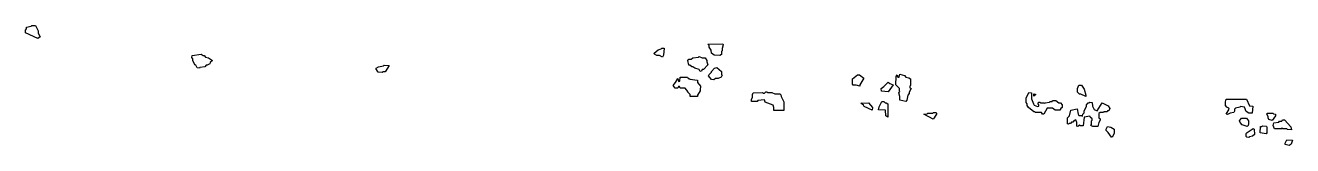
# Model space of a CAD drawing. Header units: millimetres. Extents: x 0 to 8890, y 0 to 844.
import ezdxf

# ---------------------------------------------------------------- set-up
doc = ezdxf.new("R2010")
doc.units = ezdxf.units.MM
doc.layers.add('K', color=7, linetype='Continuous')

msp = doc.modelspace()

# ---------------------------------------------------------------- linework, layer by layer
at = {"layer": 'K'}
for points in [[(2.2, 792.4), (0, 810.6), (8.6, 820.9), (8.6, 831.3), (40.8, 839.1), (45.1, 844.3), (70.9, 844.3), (90.2, 805.4), (90.2, 789.9), (103.1, 763.9), (88, 750.9), (2.2, 792.4)], [(4814.3, 650), (4810, 670.7), (4797.1, 691.4), (4797.1, 701.8), (4788.5, 712.3), (4893.8, 714.9), (4895.9, 707), (4887.3, 681.1), (4887.3, 665.5), (4883.1, 660.3), (4883.1, 639.6), (4872.3, 631.8), (4831.5, 634.4), (4814.3, 650)], [(1205.8, 546.4), (1195, 564.5), (1188.6, 567.1), (1175.7, 598.2), (1175.7, 608.6), (1167.1, 618.9), (1169.3, 632), (1233.7, 642.4), (1246.6, 632), (1255.2, 632), (1263.7, 621.6), (1285.1, 616.5), (1313.1, 598.2), (1295.9, 582.6), (1293.8, 574.9), (1276.6, 564.5), (1268, 564.5), (1259.4, 554.1), (1225.2, 548.9), (1220.9, 543.8), (1205.8, 546.4)], [(4430.8, 631.8), (4413.6, 642.2), (4411.4, 650.1), (4439.3, 673.4), (4460.8, 678.6), (4465.1, 683.8), (4482.4, 683.8), (4475.9, 634.5), (4469.4, 621.4), (4447.9, 631.8), (4430.8, 631.8)], [(4696.5, 543.8), (4683.6, 554.1), (4675.1, 554.1), (4662.2, 564.5), (4653.6, 564.5), (4647.1, 598.3), (4653.6, 606.1), (4670.8, 606.1), (4683.6, 616.5), (4722.2, 621.6), (4726.5, 626.8), (4748, 616.5), (4769.4, 616.5), (4780.2, 598.3), (4780.2, 587.9), (4788.8, 567.1), (4756.6, 533.4), (4748, 533.4), (4743.7, 523.1), (4732.9, 520.4), (4726.5, 533.4), (4696.5, 543.8)], [(2475.8, 515.3), (2458.6, 541.3), (2460.8, 543.9), (2477.9, 554.3), (2512.2, 559.5), (2516.5, 564.7), (2553.1, 562.1), (2525.2, 517.9), (2508, 517.9), (2503.7, 512.7), (2475.8, 515.3)], [(4814.3, 515.4), (4814.3, 520.6), (4833.6, 543.9), (4850.8, 549.2), (4883.1, 520.6), (4883.1, 499.9), (4887.4, 494.7), (4880.9, 481.6), (4859.4, 471.3), (4842.3, 471.3), (4829.4, 460.9), (4814.3, 463.5), (4792.8, 489.5), (4797.2, 499.9), (4814.3, 515.4)], [(4647.1, 380.7), (4627.9, 403.9), (4593.6, 403.9), (4589.3, 414.3), (4580.9, 414.3), (4576.6, 403.9), (4559.3, 403.9), (4544.3, 422.2), (4561.4, 442.9), (4576.6, 471.7), (4580.9, 450.8), (4591.4, 453.3), (4593.6, 481.8), (4645.2, 481.8), (4649.5, 471.5), (4658, 471.5), (4662.3, 466.3), (4715.9, 458.5), (4715.9, 442.9), (4737.3, 417), (4737.3, 406.6), (4733.1, 401.4), (4733.1, 385.9), (4715.9, 354.8), (4715.9, 344.4), (4664.3, 344.4), (4664.3, 360), (4647.1, 375.5), (4647.1, 380.7)], [(5807.9, 424.7), (5801.4, 432.5), (5801.4, 468.8), (5837.9, 497.4), (5850.9, 497.4), (5883.1, 474), (5853.1, 427.3), (5853.1, 416.8), (5829.4, 424.7), (5807.9, 424.7)], [(6022.2, 414.5), (6052.2, 445.6), (6065.2, 435.2), (6088.8, 427.4), (6052.3, 378), (6005, 383.2), (6002.9, 401.5), (6022.2, 414.5)], [(6135.7, 380.7), (6131.4, 385.9), (6131.4, 401.4), (6105.7, 427.3), (6110, 484.3), (6116.6, 497.5), (6120.9, 481.8), (6129.3, 481.8), (6133.6, 502.6), (6168, 492.2), (6176.6, 481.8), (6198, 476.6), (6208.8, 468.8), (6208.8, 422.1), (6204.5, 416.9), (6204.5, 406.7), (6213.1, 401.5), (6200.2, 375.5), (6200.2, 365.2), (6191.6, 354.8), (6183.1, 318.5), (6176.6, 310.7), (6135.7, 318.5), (6135.7, 344.5), (6127.1, 370.4), (6135.7, 380.7)], [(5189.3, 305.6), (5185, 321.1), (5138, 315.9), (5133.7, 310.7), (5095, 310.7), (5092.9, 323.8), (5101.4, 339.3), (5101.4, 360), (5105.8, 370.5), (5172.3, 373.1), (5176.6, 367.9), (5185.1, 367.9), (5193.6, 378.2), (5202.3, 378.2), (5206.6, 373.1), (5236.6, 373.1), (5258, 362.7), (5292.3, 362.7), (5300.9, 357.5), (5303.1, 344.5), (5320.2, 308.3), (5320.2, 246), (5251.4, 246), (5251.4, 266.8), (5245, 284.9), (5189.3, 305.6)], [(7086.5, 233), (7082.2, 238.2), (7073.6, 238.2), (7037.2, 266.7), (7028.6, 282.3), (7028.6, 292.7), (7020, 303), (7020, 334.2), (7039.3, 373.1), (7058.8, 370.5), (7058.8, 329), (7071.6, 292.7), (7078, 285), (7099.4, 274.7), (7110, 277.2), (7110, 287.5), (7105.7, 292.7), (7107.9, 305.7), (7116.6, 305.7), (7120.9, 300.6), (7146.6, 300.6), (7150.8, 295.4), (7155.1, 300.6), (7185.1, 305.7), (7189.3, 310.9), (7202.2, 310.9), (7206.5, 316.1), (7228, 316.1), (7249.4, 300.6), (7262.3, 300.6), (7273.1, 287.6), (7273.1, 266.8), (7264.5, 261.6), (7258, 248.6), (7223.6, 248.6), (7206.5, 264.1), (7168, 264.1), (7144.4, 220.1), (7135.8, 220.1), (7129.3, 233), (7086.5, 233)], [(7088.9, 360.1), (7073.6, 346.9), (7073.6, 362.7), (7088.9, 360.1)], [(7380, 375.5), (7380, 401.5), (7390.8, 424.9), (7408, 424.9), (7427.3, 396.3), (7440.2, 354.9), (7440.2, 344.3), (7403.7, 362.5), (7395.1, 362.5), (7380, 375.5)], [(5915.1, 300.6), (5943.1, 266.8), (5940.9, 248.5), (5885, 274.5), (5880.7, 284.9), (5861.2, 298), (5915.1, 300.6)], [(5990, 272), (6009.3, 310.9), (6022.3, 310.9), (6030.9, 300.6), (6039.4, 300.6), (6050.2, 292.7), (6050.2, 199.3), (6037.1, 209.8), (6035, 248.6), (5985.7, 251.2), (5990, 272)], [(7356.6, 176.1), (7348, 165.7), (7339.4, 165.7), (7330.9, 155.4), (7322.3, 155.4), (7318, 150.2), (7311.4, 152.8), (7311.4, 194.3), (7324.3, 209.9), (7335, 248.8), (7378, 259.2), (7384.5, 220.2), (7390.9, 212.5), (7408, 212.5), (7416.5, 207.4), (7418.6, 220.2), (7427.1, 230.6), (7427.1, 240.9), (7444.3, 277.2), (7444.3, 287.6), (7455.1, 300.6), (7463.6, 300.6), (7467.9, 305.8), (7483, 303.1), (7487.3, 277.2), (7498, 253.9), (7519.4, 243.6), (7553.6, 300.6), (7596.6, 279.8), (7607.4, 261.6), (7600.9, 243.4), (7592.3, 243.4), (7588, 238.2), (7566.6, 238.2), (7562.3, 233), (7540.9, 233), (7530.2, 225.3), (7530.2, 194.4), (7538.8, 189.2), (7538.8, 178.7), (7530.2, 163.2), (7523.8, 134.7), (7489.4, 134.7), (7474.2, 142.5), (7478.6, 147.7), (7478.6, 173.6), (7482.9, 178.8), (7482.9, 189.1), (7470, 199.4), (7467.9, 207.1), (7427.3, 199.4), (7420.9, 139.8), (7399.3, 139.8), (7395.1, 145), (7382.3, 134.6), (7375.7, 137.3), (7375.7, 163.2), (7369.3, 181.2), (7356.6, 176.1)], [(8444.3, 256.5), (8442.2, 264.1), (8429.3, 269.3), (8418.6, 282.3), (8418.6, 308.3), (8425, 326.5), (8566.6, 326.5), (8588, 279.8), (8611.6, 277.3), (8605.2, 227.9), (8583.6, 227.9), (8564.3, 240.8), (8553.6, 269.3), (8523.7, 274.5), (8519.4, 269.3), (8489.4, 264.1), (8483.1, 256.4), (8483.1, 240.9), (8476.6, 233.1), (8450.9, 227.9), (8433.7, 217.5), (8422.8, 220.1), (8444.3, 256.5)], [(6365.1, 228.1), (6369.3, 233.2), (6386.6, 233.2), (6393.1, 225.4), (6375.9, 194.3), (6369.4, 186.4), (6302.6, 220.3), (6326.5, 222.9), (6330.8, 228.1), (6365.1, 228.1)], [(8532.2, 191.8), (8566.6, 191.8), (8581.6, 173.6), (8581.6, 152.9), (8577.3, 142.5), (8570.9, 134.6), (8536.5, 145), (8521.4, 163.2), (8517.1, 173.6), (8532.2, 191.8)], [(8718.6, 204.6), (8710, 220.2), (8712.2, 228.1), (8750.9, 228.1), (8755.2, 222.9), (8770.2, 220.3), (8770.2, 209.8), (8746.6, 176.1), (8722.9, 183.9), (8718.6, 194.3), (8718.6, 204.6)], [(8810.9, 119.1), (8763.6, 119.1), (8752.9, 142.5), (8759.3, 160.7), (8793.6, 165.9), (8797.9, 171.1), (8815, 171.1), (8819.3, 181.5), (8832.3, 181.5), (8877.3, 132.2), (8881.7, 111.3), (8853.6, 113.9), (8849.3, 119.1), (8819.3, 119.1), (8815.1, 124.2), (8810.9, 119.1)], [(7581.4, 116.7), (7592.2, 134.9), (7613.7, 129.7), (7637.3, 116.7), (7637.3, 85.5), (7624.5, 59.6), (7620.1, 59.6), (7596.5, 93.3), (7581.4, 106.2), (7581.4, 116.7)], [(8620.2, 116.7), (8622.3, 77.7), (8609.4, 67.3), (8588, 62.2), (8583.7, 57), (8568.6, 59.6), (8564.3, 64.8), (8564.3, 85.6), (8570.8, 93.4), (8613.7, 119.3), (8620.2, 116.7)], [(8710.2, 127), (8710.2, 90.7), (8703.7, 82.9), (8662.9, 90.7), (8665, 134.9), (8673.6, 134.9), (8677.9, 140), (8705.9, 137.4), (8710.2, 127)], [(8866.6, 0), (8838.6, 7.8), (8838.6, 18.3), (8849.3, 41.6), (8890.2, 39), (8879.5, 10.4), (8866.6, 0)]]:
    msp.add_lwpolyline(points, close=True, dxfattribs=at)

doc.saveas('drawing.dxf')
